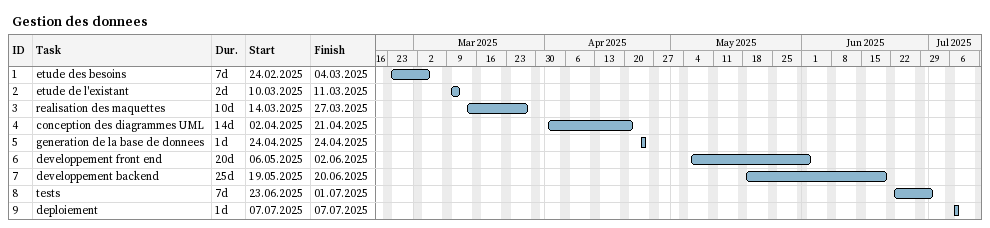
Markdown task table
Gestion des donnees

| ID | Task | Duration | Start | Finish |
|---|---|---|---|---|
| 1 | etude des besoins | 7d | 2025-02-24 | 2025-03-04 |
| 2 | etude de l'existant | 2d | 2025-03-10 | 2025-03-11 |
| 3 | realisation des maquettes | 10d | 2025-03-14 | 2025-03-27 |
| 4 | conception des diagrammes UML | 14d | 2025-04-02 | 2025-04-21 |
| 5 | generation de la base de donnees | 1d | 2025-04-24 | 2025-04-24 |
| 6 | developpement front end | 20d | 2025-05-06 | 2025-06-02 |
| 7 | developpement backend | 25d | 2025-05-19 | 2025-06-20 |
| 8 | tests | 7d | 2025-06-23 | 2025-07-01 |
| 9 | deploiement | 1d | 2025-07-07 | 2025-07-07 |
